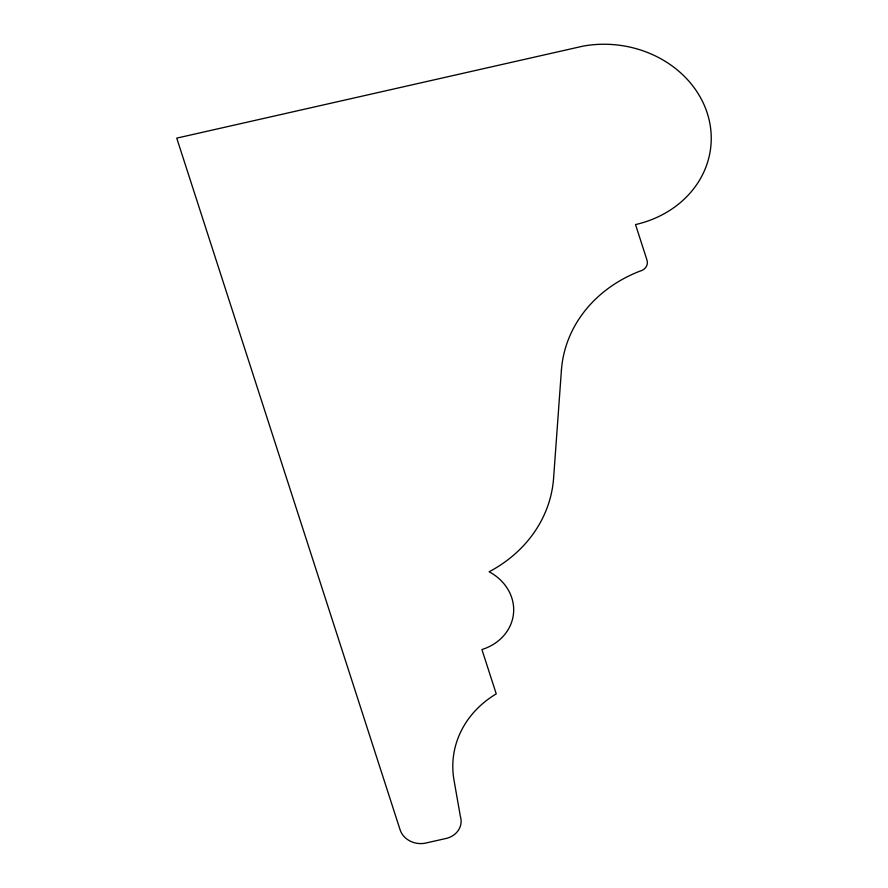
<?xml version="1.0" encoding="UTF-8"?>
<svg xmlns="http://www.w3.org/2000/svg" width="888" height="888" viewBox="0 0 888 888"><rect width="100%" height="100%" fill="white"/><g stroke="black" fill="none" stroke-linecap="round" stroke-linejoin="round"><path stroke-width="1.33" d="M561.416 370.207L553.601 478.121A138.817 121.412 5.8 0 1 489.122 571.772A49.484 43.279 5.8 0 1 513.53 613.308A49.484 43.279 5.8 0 1 481.918 649.539L496.237 693.872A102.842 89.954 5.8 0 0 453.901 779.586L460.339 816.205A20.901 18.282 5.8 0 1 445.987 838.483L425.918 843.023A20.901 18.282 5.8 0 1 400.111 829.836L176.745 138.128L583.272 46.076A104.573 91.464 5.8 0 1 707.925 115.34A104.573 91.464 5.8 0 1 635.519 224.575L646.975 260.051A10.445 9.135 5.8 0 1 639.804 271.195A136.73 119.591 5.8 0 0 561.416 370.207"/></g></svg>
